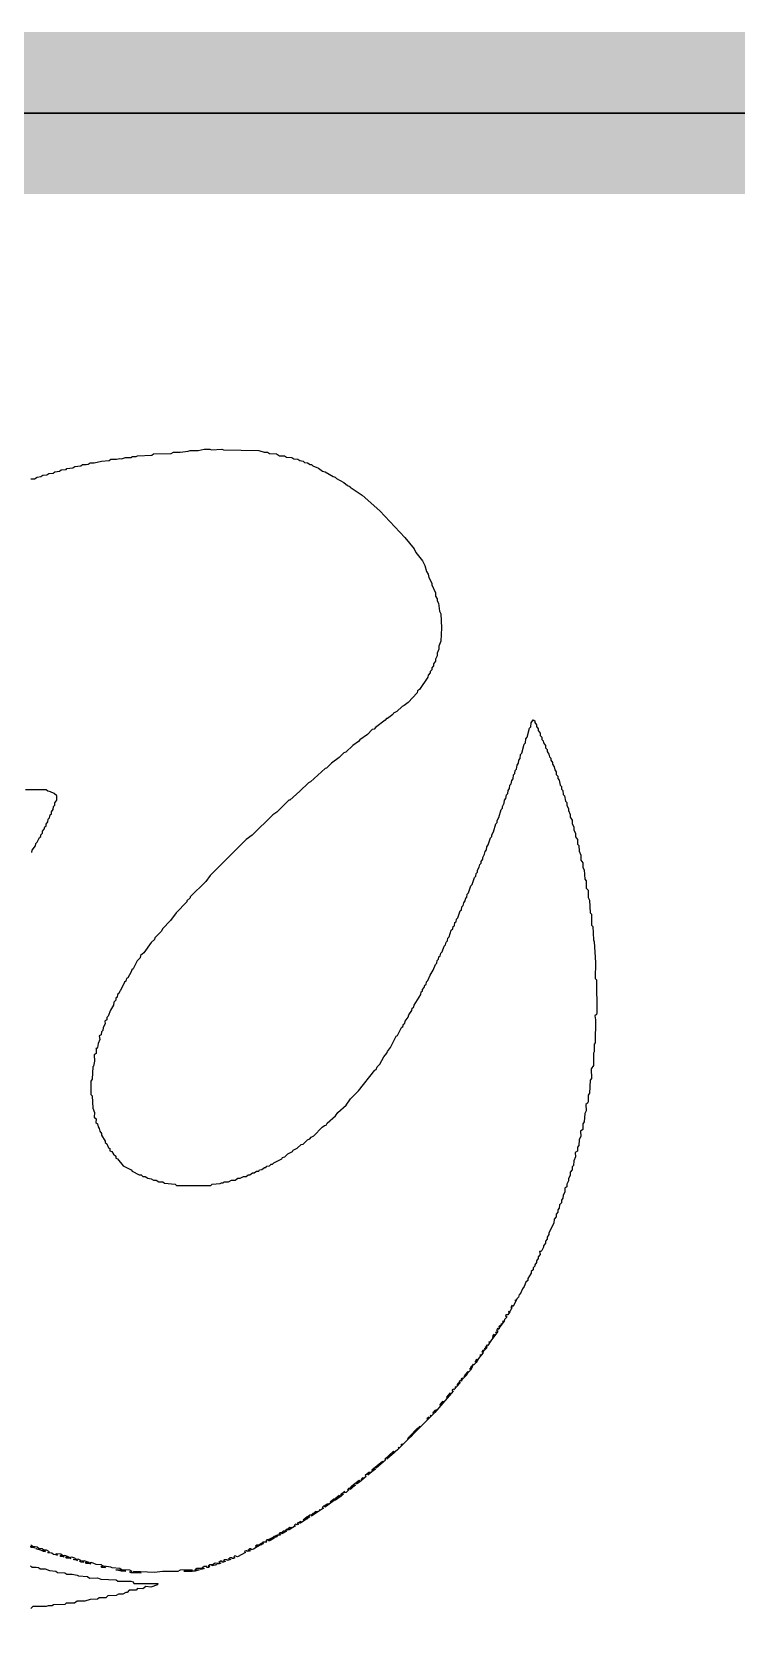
# Model space of a CAD drawing. Extents: x -695846 to 822170, y -413475 to 397179.
# Drawn here: x -288796 to -288360, y -278088 to -277095 of the extents above; entities that cross this region are included whole.
import ezdxf

# ---------------------------------------------------------------- set-up
doc = ezdxf.new("R2010")
doc.units = 0
doc.header["$LTSCALE"] = 1000
doc.header["$MEASUREMENT"] = 0
doc.layers.add('T-图框-175', color=175, linetype='Continuous')
doc.layers.add('TK', color=4, linetype='Continuous')

# ---------------------------------------------------------------- blocks, each defined once
blk = doc.blocks.new('中亿国际')
at = {"color": 4, "linetype": 'Continuous'}
for points in [[(2530594.8, -167287.07), (2530598.36, -167287.07), (2530599.46, -167287.62), (2530605.77, -167287.07), (2530606.87, -167287.62), (2530628.54, -167287.89), (2530631.83, -167288.99), (2530634.03, -167288.99), (2530635.13, -167289.81), (2530639.52, -167290.09), (2530641.44, -167291.19), (2530644.45, -167291.19), (2530645.83, -167292.01), (2530649.12, -167292.28), (2530650.21, -167293.11), (2530652.68, -167293.38), (2530654.06, -167294.2), (2530655.98, -167294.48), (2530656.8, -167295.3), (2530658.72, -167295.57), (2530660.37, -167296.67), (2530661.19, -167296.67), (2530662.01, -167297.49), (2530665.58, -167298.87), (2530668.05, -167300.79), (2530669.69, -167301.06), (2530674.63, -167304.08), (2530675.73, -167304.35), (2530676.55, -167305.18), (2530681.21, -167307.65), (2530683.41, -167309.57), (2530684.78, -167310.11), (2530685.06, -167310.66), (2530692.46, -167315.6), (2530703.44, -167325.2), (2530718.8, -167341.66), (2530724.56, -167348.8), (2530725.66, -167350.99), (2530729.77, -167356.2), (2530731.14, -167358.95), (2530732.24, -167362.79), (2530733.34, -167364.43), (2530733.61, -167366.35), (2530735.53, -167369.92), (2530735.53, -167371.02), (2530737.73, -167375.96), (2530737.73, -167377.88), (2530738.83, -167379.52), (2530738.83, -167380.89), (2530739.65, -167382.27), (2530740.2, -167387.2), (2530741.02, -167388.85), (2530741.57, -167397.63), (2530741.02, -167405.86), (2530739.92, -167408.88), (2530739.92, -167410.8), (2530738.83, -167413.27), (2530738.83, -167414.91), (2530737.73, -167416.83), (2530737.73, -167418.2), (2530736.63, -167419.85), (2530736.63, -167420.95), (2530735.53, -167422.32), (2530735.53, -167423.42), (2530734.44, -167424.51), (2530734.44, -167425.34), (2530733.34, -167426.71), (2530733.06, -167428.08), (2530727.85, -167435.76), (2530726.75, -167436.58), (2530726.48, -167437.68), (2530720.99, -167443.72), (2530718.52, -167445.64), (2530717.15, -167446.19), (2530713.86, -167449.2), (2530711.94, -167450.3), (2530711.39, -167451.12), (2530708.1, -167453.59), (2530707.55, -167453.59), (2530706.73, -167454.69), (2530700.69, -167459.08), (2530699.87, -167460.18), (2530698.77, -167460.45), (2530695.75, -167463.47), (2530691.09, -167466.76), (2530690.27, -167467.86), (2530686.7, -167470.33), (2530682.31, -167474.44), (2530681.21, -167474.72), (2530678.2, -167477.73), (2530673.53, -167481.3), (2530670.52, -167484.32), (2530669.69, -167484.59), (2530660.64, -167492.82), (2530659.27, -167493.37), (2530654.06, -167498.58), (2530647.75, -167504.07), (2530647.2, -167504.07), (2530639.79, -167511.48), (2530637.32, -167513.12), (2530624.43, -167525.74), (2530620.86, -167528.49), (2530598.64, -167550.71), (2530595.9, -167554.27), (2530586.29, -167563.88), (2530586.29, -167564.43), (2530584.1, -167566.35), (2530584.1, -167566.89), (2530577.52, -167573.75), (2530573.95, -167578.42), (2530569.01, -167583.63), (2530568.46, -167585), (2530564.35, -167589.12), (2530564.07, -167590.21), (2530562.15, -167592.13), (2530557.49, -167598.44), (2530555.57, -167600.09), (2530555.29, -167601.46), (2530553.37, -167603.38), (2530550.9, -167608.32), (2530550.08, -167608.87), (2530549.81, -167610.24), (2530547.61, -167613.81), (2530546.79, -167614.35), (2530546.52, -167616), (2530545.69, -167616.55), (2530543.22, -167621.76), (2530542.67, -167622.04), (2530542.13, -167623.68), (2530541.3, -167624.23), (2530541.03, -167625.88), (2530540.21, -167626.43), (2530540.21, -167627.8), (2530539.11, -167628.89), (2530538.83, -167630.81), (2530536.91, -167633.83), (2530535.54, -167637.67), (2530534.72, -167638.5), (2530534.72, -167639.87), (2530533.35, -167640.69), (2530533.62, -167642.34), (2530532.52, -167644.53), (2530532.25, -167646.45), (2530531.43, -167647.28), (2530531.15, -167649.2), (2530530.05, -167649.74), (2530530.33, -167651.94), (2530529.23, -167654.41), (2530528.96, -167656.88), (2530528.41, -167657.7), (2530528.13, -167657.15), (2530528.13, -167660.72), (2530526.76, -167661.54), (2530527.04, -167665.38), (2530526.49, -167668.4), (2530525.94, -167668.95), (2530525.67, -167676.63), (2530524.84, -167677.73), (2530524.84, -167685.96), (2530525.67, -167686.78), (2530525.94, -167694.46), (2530527.04, -167697.2), (2530526.76, -167699.95), (2530528.13, -167701.05), (2530527.86, -167703.24), (2530528.96, -167704.06), (2530529.23, -167705.98), (2530530.05, -167707.08), (2530530.33, -167708.73), (2530531.43, -167710.1), (2530531.43, -167711.2), (2530533.62, -167714.76), (2530533.62, -167715.59), (2530534.72, -167716.41), (2530535.82, -167718.88), (2530536.64, -167719.43), (2530536.64, -167720.8), (2530537.74, -167721.35), (2530538.83, -167722.99), (2530540.21, -167724.09), (2530540.21, -167725.46), (2530541.3, -167725.74), (2530544.87, -167730.12), (2530549.81, -167732.59), (2530550.36, -167733.42), (2530554.75, -167735.61), (2530555.84, -167735.61), (2530556.94, -167736.71), (2530558.31, -167736.71), (2530559.96, -167737.81), (2530562.15, -167738.08), (2530563.52, -167738.9), (2530565.17, -167738.9), (2530566.82, -167740), (2530569.29, -167740), (2530570.38, -167740.82), (2530576.97, -167741.37), (2530577.79, -167742.2), (2530598.91, -167742.2), (2530599.74, -167741.37), (2530604.67, -167741.1), (2530605.5, -167740.55), (2530606.6, -167740.55), (2530607.14, -167740), (2530609.89, -167740), (2530611.81, -167738.9), (2530614, -167738.9), (2530615.65, -167737.81), (2530617.02, -167737.81), (2530619.21, -167736.71), (2530620.86, -167736.71), (2530621.96, -167735.61), (2530623.06, -167735.61), (2530624.7, -167734.51), (2530625.8, -167734.51), (2530627.17, -167733.42), (2530628.54, -167733.42), (2530629.09, -167732.59), (2530630.46, -167732.32), (2530632.11, -167731.22), (2530632.93, -167731.22), (2530633.48, -167730.4), (2530635.13, -167730.12), (2530636.22, -167729.03), (2530637.05, -167729.03), (2530637.87, -167728.2), (2530642.81, -167725.74), (2530643.36, -167724.91), (2530644.73, -167724.64), (2530646.65, -167722.72), (2530649.39, -167721.35), (2530649.94, -167720.52), (2530652.41, -167719.15), (2530654.88, -167716.96), (2530655.98, -167716.68), (2530658.72, -167713.94), (2530660.09, -167713.39), (2530660.91, -167712.29), (2530662.56, -167711.47), (2530667.77, -167706.26), (2530669.14, -167705.16), (2530670.24, -167704.89), (2530670.79, -167703.79), (2530676, -167699.12), (2530677.37, -167697.2), (2530682.59, -167692.54), (2530685.33, -167688.7), (2530690.27, -167683.76), (2530700.42, -167670.87), (2530701.24, -167670.59), (2530701.79, -167668.95), (2530703.44, -167667.3), (2530705.91, -167662.64), (2530707.83, -167660.44), (2530708.1, -167659.35), (2530710.02, -167656.88), (2530713.59, -167650.02), (2530714.41, -167649.47), (2530716.88, -167644.53), (2530717.7, -167643.98), (2530717.98, -167642.61), (2530718.8, -167642.06), (2530719.07, -167640.69), (2530720.99, -167638.22), (2530721.27, -167636.85), (2530723.19, -167634.11), (2530723.46, -167632.74), (2530724.29, -167632.19), (2530724.56, -167630.81), (2530728.68, -167624.23), (2530728.95, -167622.58), (2530729.77, -167622.04), (2530729.77, -167621.21), (2530730.87, -167619.84), (2530731.14, -167618.47), (2530731.97, -167617.92), (2530732.24, -167616.27), (2530733.06, -167615.45), (2530734.44, -167612.16), (2530736.36, -167609.14), (2530737.73, -167605.58), (2530738.55, -167604.75), (2530738.83, -167603.11), (2530739.65, -167602.28), (2530739.92, -167600.91), (2530740.75, -167600.36), (2530741.02, -167598.72), (2530741.84, -167597.89), (2530743.21, -167594.33), (2530744.04, -167593.5), (2530744.31, -167591.86), (2530745.14, -167591.04), (2530745.41, -167589.39), (2530746.23, -167588.57), (2530747.6, -167584.45), (2530748.43, -167583.63), (2530748.7, -167582.26), (2530749.52, -167581.71), (2530749.8, -167579.79), (2530750.62, -167579.24), (2530750.9, -167577.59), (2530751.72, -167576.77), (2530753.09, -167572.38), (2530753.91, -167571.83), (2530754.19, -167569.91), (2530755.01, -167569.09), (2530755.29, -167567.44), (2530756.11, -167566.35), (2530756.66, -167564.43), (2530757.21, -167564.15), (2530757.48, -167562.23), (2530758.3, -167561.41), (2530759.68, -167557.02), (2530760.5, -167556.2), (2530761.87, -167551.81), (2530762.69, -167550.98), (2530762.97, -167549.34), (2530763.79, -167548.51), (2530763.79, -167547.42), (2530764.89, -167545.5), (2530765.16, -167543.85), (2530765.98, -167543.03), (2530765.98, -167541.93), (2530767.08, -167540.56), (2530767.08, -167539.46), (2530768.18, -167537.54), (2530768.45, -167535.89), (2530769.28, -167534.8), (2530769.55, -167532.88), (2530770.37, -167531.78), (2530771.75, -167527.39), (2530772.57, -167526.57), (2530772.57, -167525.47), (2530773.67, -167523.55), (2530775.04, -167518.61), (2530775.86, -167517.79), (2530775.86, -167516.69), (2530776.96, -167514.77), (2530778.33, -167509.83), (2530779.15, -167509.01), (2530779.15, -167507.91), (2530780.25, -167505.99), (2530780.52, -167504.07), (2530781.35, -167502.97), (2530781.62, -167500.78), (2530782.45, -167499.96), (2530782.72, -167498.04), (2530783.54, -167496.94), (2530783.82, -167494.74), (2530784.64, -167493.92), (2530784.91, -167492), (2530785.74, -167490.9), (2530786.01, -167488.43), (2530786.83, -167487.61), (2530787.11, -167485.69), (2530787.93, -167484.87), (2530788.21, -167482.4), (2530789.03, -167481.3), (2530789.3, -167479.38), (2530790.13, -167478.28), (2530790.4, -167475.81), (2530791.22, -167474.99), (2530792.6, -167469.5), (2530793.42, -167468.68), (2530793.69, -167466.21), (2530794.52, -167465.12), (2530795.89, -167459.63), (2530796.71, -167458.81), (2530796.99, -167456.34), (2530798.08, -167454.42), (2530799.18, -167454.96), (2530799.18, -167456.06), (2530800.28, -167457.43), (2530800.28, -167458.53), (2530801.37, -167459.9), (2530801.37, -167461), (2530802.47, -167462.65), (2530802.47, -167464.02), (2530803.57, -167465.12), (2530803.57, -167466.49), (2530804.39, -167467.31), (2530804.67, -167468.68), (2530805.76, -167470.33), (2530805.76, -167471.7), (2530806.86, -167472.8), (2530806.86, -167473.89), (2530807.96, -167475.54), (2530808.23, -167477.19), (2530809.06, -167478.01), (2530809.06, -167479.38), (2530810.15, -167480.75), (2530810.15, -167481.85), (2530811.25, -167483.5), (2530811.52, -167485.42), (2530812.35, -167486.51), (2530812.35, -167488.16), (2530813.45, -167489.26), (2530813.45, -167490.63), (2530814.27, -167491.73), (2530814.82, -167494.74), (2530815.64, -167495.57), (2530815.64, -167497.21), (2530816.46, -167498.04), (2530816.74, -167500.5), (2530817.56, -167501.33), (2530818.11, -167504.62), (2530818.93, -167505.44), (2530818.93, -167507.36), (2530820.03, -167509.28), (2530820.03, -167510.38), (2530821.13, -167512.85), (2530821.13, -167514.5), (2530822.22, -167516.42), (2530822.22, -167518.61), (2530823.32, -167520.53), (2530823.32, -167522.45), (2530824.42, -167524.65), (2530824.42, -167526.84), (2530825.52, -167528.49), (2530825.52, -167531.23), (2530826.34, -167532.05), (2530826.61, -167535.62), (2530827.71, -167538.09), (2530827.71, -167541.11), (2530828.81, -167542.75), (2530828.81, -167545.77), (2530829.63, -167547.14), (2530830.18, -167552.9), (2530831, -167554), (2530831, -167558.39), (2530832.1, -167559.76), (2530832.1, -167564.15), (2530832.92, -167565.8), (2530833.47, -167573.75), (2530834.29, -167574.58), (2530834.29, -167581.43), (2530835.12, -167582.26), (2530835.39, -167590.49), (2530835.94, -167591.58), (2530836.76, -167604.48), (2530836.49, -167614.35), (2530837.31, -167615.18), (2530837.59, -167635.48), (2530837.31, -167636.58), (2530836.22, -167637.4), (2530836.76, -167639.87), (2530836.49, -167654.13), (2530835.94, -167654.96), (2530835.94, -167659.62), (2530835.39, -167660.44), (2530835.39, -167668.12), (2530834.02, -167670.05), (2530834.29, -167676.08), (2530833.47, -167677.18), (2530832.92, -167685.13), (2530832.1, -167686.51), (2530832.1, -167690.62), (2530831.83, -167691.44), (2530830.73, -167692.27), (2530831, -167696.11), (2530830.18, -167697.75), (2530829.63, -167702.97), (2530828.81, -167704.06), (2530828.81, -167707.63), (2530827.44, -167708.73), (2530827.71, -167711.74), (2530826.61, -167713.94), (2530826.34, -167717.51), (2530825.52, -167718.6), (2530825.52, -167721.07), (2530824.14, -167721.89), (2530824.42, -167724.64), (2530823.32, -167727.11), (2530823.05, -167729.85), (2530822.22, -167730.67), (2530822.22, -167732.59), (2530821.13, -167733.97), (2530821.13, -167735.89), (2530820.03, -167738.08), (2530820.03, -167739.45), (2530818.93, -167741.37), (2530818.93, -167743.02), (2530817.83, -167743.84), (2530817.83, -167746.31), (2530816.74, -167748.23), (2530816.46, -167750.15), (2530815.64, -167751.25), (2530815.64, -167752.89), (2530814.54, -167754.27), (2530814.27, -167756.19), (2530813.45, -167757.28), (2530813.45, -167758.66), (2530812.35, -167760.03), (2530812.35, -167761.67), (2530811.25, -167763.05), (2530810.98, -167765.51), (2530807.96, -167771.55), (2530807.96, -167772.65), (2530806.86, -167774.29), (2530806.86, -167775.39), (2530805.76, -167776.76), (2530805.76, -167777.86), (2530804.67, -167779.51), (2530804.67, -167780.33), (2530803.57, -167782.52), (2530803.02, -167783.07), (2530802.2, -167783.07), (2530802.47, -167784.99), (2530801.37, -167786.36), (2530801.37, -167787.46), (2530800.28, -167788.83), (2530800.28, -167789.93), (2530799.18, -167791.3), (2530799.18, -167792.13), (2530798.08, -167793.22), (2530798.08, -167794.32), (2530796.99, -167795.42), (2530796.99, -167796.51), (2530794.79, -167799.81), (2530794.79, -167800.9), (2530793.69, -167802), (2530792.6, -167804.74), (2530791.5, -167806.12), (2530790.13, -167809.41), (2530789.58, -167809.68), (2530789.03, -167811.33), (2530788.21, -167812.15), (2530785.74, -167816.82), (2530785.19, -167817.09), (2530785.19, -167816.27), (2530784.37, -167817.64), (2530784.91, -167817.64), (2530784.64, -167819.01), (2530784.09, -167819.28), (2530783.82, -167820.38), (2530782.45, -167822.3), (2530781.35, -167822.3), (2530781.07, -167823.13), (2530781.62, -167823.13), (2530781.62, -167823.95), (2530780.52, -167825.05), (2530780.25, -167826.14), (2530777.23, -167830.26), (2530777.23, -167830.81), (2530776.41, -167831.36), (2530776.41, -167830.53), (2530775.59, -167831.9), (2530776.14, -167831.9), (2530776.14, -167832.73), (2530772.02, -167838.21), (2530770.1, -167841.23), (2530769.83, -167840.68), (2530769, -167841.78), (2530769.55, -167841.78), (2530769.28, -167842.88), (2530767.36, -167844.8), (2530767.08, -167845.9), (2530764.34, -167849.19), (2530762.97, -167851.66), (2530761.32, -167853.3), (2530761.05, -167852.75), (2530760.22, -167853.85), (2530760.77, -167854.13), (2530759.4, -167856.32), (2530757.75, -167857.97), (2530757.21, -167859.34), (2530754.19, -167862.36), (2530753.91, -167863.18), (2530753.37, -167862.63), (2530752.54, -167863.45), (2530753.09, -167864.28), (2530749.25, -167868.67), (2530748.98, -167868.12), (2530748.15, -167868.67), (2530748.15, -167869.21), (2530748.7, -167869.49), (2530737.45, -167882.66), (2530714.41, -167905.7), (2530707.83, -167911.19), (2530712.49, -167907.07), (2530711.94, -167906.52), (2530706.45, -167911.46), (2530707, -167912.01), (2530701.24, -167916.95), (2530705.36, -167913.38), (2530705.08, -167912.83), (2530698.5, -167918.32), (2530698.77, -167918.87), (2530700.69, -167917.5), (2530696.03, -167921.34), (2530697.67, -167919.69), (2530696.58, -167919.69), (2530694.38, -167921.61), (2530694.93, -167922.16), (2530690.82, -167925.73), (2530688.9, -167926.82), (2530691.09, -167924.9), (2530690.54, -167924.63), (2530686.15, -167928.2), (2530686.7, -167928.47), (2530688.35, -167927.37), (2530685.6, -167929.84), (2530684.78, -167930.12), (2530684.78, -167929.29), (2530683.96, -167929.57), (2530683.41, -167930.39), (2530684.23, -167930.39), (2530682.59, -167932.04), (2530681.76, -167932.31), (2530681.76, -167931.49), (2530679.02, -167933.41), (2530679.29, -167933.96), (2530680.94, -167932.86), (2530679.57, -167934.23), (2530676, -167936.7), (2530675.45, -167936.7), (2530670.52, -167940.54), (2530669.42, -167941.09), (2530669.14, -167940.54), (2530668.6, -167940.54), (2530667.77, -167941.36), (2530668.6, -167941.64), (2530661.19, -167946.58), (2530661.19, -167945.75), (2530660.09, -167946.03), (2530658.99, -167947.13), (2530660.09, -167947.13), (2530654.33, -167950.97), (2530653.78, -167950.97), (2530653.78, -167950.42), (2530652.68, -167950.69), (2530652.41, -167951.24), (2530653.23, -167951.52), (2530652.41, -167952.06), (2530651.31, -167951.52), (2530650.49, -167952.34), (2530651.31, -167952.61), (2530647.47, -167955.08), (2530646.37, -167955.36), (2530646.37, -167954.81), (2530645.55, -167954.81), (2530645, -167955.63), (2530645.83, -167955.63), (2530645.55, -167956.18), (2530642.81, -167957.55), (2530642.53, -167957), (2530641.71, -167957), (2530640.89, -167957.82), (2530641.98, -167957.82), (2530641.71, -167958.37), (2530640.61, -167958.65), (2530640.61, -167958.1), (2530638.97, -167958.92), (2530640.06, -167958.92), (2530639.79, -167959.47), (2530638.69, -167959.75), (2530638.69, -167959.2), (2530637.87, -167959.2), (2530637.05, -167960.02), (2530638.14, -167960.02), (2530637.87, -167960.57), (2530635.13, -167961.94), (2530634.58, -167961.94), (2530634.58, -167961.39), (2530633.48, -167961.39), (2530632.93, -167962.21), (2530633.48, -167962.76), (2530631.01, -167962.76), (2530630.74, -167963.31), (2530631.56, -167963.59), (2530628.27, -167965.23), (2530625.25, -167967.15), (2530623.88, -167967.43), (2530623.88, -167966.88), (2530622.78, -167966.88), (2530621.96, -167967.7), (2530623.33, -167967.7), (2530622.78, -167968.25), (2530621.41, -167968.52), (2530621.41, -167967.98), (2530620.04, -167968.25), (2530619.76, -167968.8), (2530620.31, -167969.07), (2530615.37, -167971.82), (2530613.73, -167971.27), (2530613.18, -167971.82), (2530613.73, -167972.36), (2530612.9, -167972.91), (2530612.08, -167972.91), (2530612.08, -167972.36), (2530610.98, -167972.36), (2530609.89, -167973.19), (2530611.26, -167973.46), (2530609.06, -167974.01), (2530609.06, -167973.46), (2530607.14, -167973.74), (2530606.87, -167974.29), (2530607.97, -167974.56), (2530606.87, -167975.11), (2530606.05, -167975.11), (2530606.05, -167974.56), (2530604.95, -167974.56), (2530603.85, -167975.38), (2530605.22, -167975.66), (2530604.13, -167976.21), (2530603.03, -167976.21), (2530603.58, -167975.93), (2530601.66, -167975.66), (2530600.01, -167976.75), (2530600.56, -167977.03), (2530602.48, -167976.48), (2530601.66, -167977.03), (2530599.74, -167977.3), (2530599.74, -167976.75), (2530598.36, -167976.75), (2530597.27, -167977.58), (2530598.36, -167977.85), (2530597.54, -167978.4), (2530596.44, -167978.4), (2530596.44, -167977.85), (2530594.8, -167977.85), (2530593.7, -167978.67), (2530594.8, -167978.95), (2530593.7, -167979.5), (2530592.33, -167979.5), (2530593.7, -167978.95), (2530590.41, -167978.95), (2530589.04, -167979.77), (2530591.78, -167979.77), (2530589.31, -167980.59), (2530582.18, -167980.59), (2530587.39, -167980.59), (2530587.39, -167979.77), (2530579.98, -167980.05), (2530578.61, -167980.87), (2530569.01, -167980.87), (2530564.07, -167981.42), (2530551.18, -167980.87), (2530551.18, -167981.42), (2530555.84, -167981.69), (2530549.81, -167981.69), (2530548.71, -167981.14), (2530550.36, -167980.87), (2530548.98, -167980.05), (2530544.05, -167979.77), (2530544.05, -167980.32), (2530546.52, -167980.59), (2530543.5, -167980.59), (2530540.21, -167979.77), (2530544.05, -167979.77), (2530542.67, -167978.95), (2530538.01, -167978.67), (2530537.19, -167978.13), (2530532.8, -167977.58), (2530532.52, -167977.85), (2530533.9, -167978.4), (2530531.7, -167978.4), (2530530.88, -167977.85), (2530532.25, -167977.58), (2530531.15, -167976.75), (2530528.13, -167976.48), (2530525.12, -167975.38), (2530523.47, -167975.66), (2530524.84, -167976.21), (2530521.82, -167975.93), (2530521.28, -167975.38), (2530523.75, -167975.38), (2530520.73, -167974.29), (2530519.36, -167974.56), (2530520.45, -167975.11), (2530518.81, -167975.11), (2530517.71, -167974.56), (2530519.08, -167974.29), (2530516.89, -167973.19), (2530515.24, -167973.46), (2530516.61, -167974.01), (2530513.87, -167973.46), (2530515.52, -167973.19), (2530514.97, -167972.64), (2530513.05, -167972.09), (2530511.4, -167972.36), (2530512.5, -167972.91), (2530509.75, -167972.64), (2530509.21, -167972.09), (2530511.4, -167972.09), (2530508.66, -167970.99), (2530507.28, -167971.27), (2530508.38, -167971.82), (2530506.19, -167971.54), (2530505.91, -167970.99), (2530507.28, -167970.99), (2530506.19, -167970.17), (2530503.44, -167969.9), (2530503.17, -167970.17), (2530504.27, -167970.72), (2530501.8, -167970.44), (2530500.7, -167969.62), (2530498.51, -167969.35), (2530498.23, -167969.07), (2530499.33, -167968.8), (2530497.41, -167967.7), (2530496.04, -167967.7), (2530495.76, -167967.98), (2530496.86, -167968.52), (2530495.49, -167968.52), (2530493.57, -167967.43), (2530491.65, -167967.15), (2530490.82, -167966.6), (2530494.67, -167967.98), (2530495.76, -167967.7), (2530494.67, -167966.88), (2530492.75, -167966.6), (2530491.65, -167965.78), (2530489.18, -167965.51), (2530488.9, -167965.78), (2530490, -167966.33), (2530487.81, -167966.05)], [(2530487.26, -167965.51), (2530488.9, -167965.51), (2530487.81, -167964.68)], [(2530488.36, -167536.44), (2530488.63, -167535.07), (2530490.55, -167532.33), (2530490.82, -167530.96), (2530491.65, -167530.13), (2530493.02, -167527.12), (2530493.84, -167526.57), (2530493.84, -167525.47), (2530494.94, -167524.37), (2530494.94, -167523.27), (2530496.04, -167521.9), (2530496.31, -167520.53), (2530497.13, -167519.98), (2530497.13, -167518.89), (2530498.23, -167517.51), (2530498.51, -167515.87), (2530499.33, -167515.04), (2530499.6, -167513.12), (2530500.43, -167512.58), (2530500.43, -167511.2), (2530501.52, -167509.83), (2530501.8, -167507.91), (2530502.62, -167507.09), (2530502.62, -167505.72), (2530503.72, -167504.07), (2530503.72, -167501.33), (2530502.07, -167499.96), (2530499.88, -167498.86), (2530498.23, -167498.58), (2530497.13, -167497.76), (2530484.51, -167497.76)], [(2530487.81, -167305.45), (2530490, -167305.45), (2530491.65, -167304.35), (2530493.84, -167304.08), (2530495.21, -167303.26), (2530497.68, -167302.98), (2530498.78, -167302.16), (2530501.52, -167301.88), (2530502.62, -167301.06), (2530505.36, -167300.79), (2530506.46, -167299.96), (2530509.48, -167299.69), (2530510.03, -167299.14), (2530513.59, -167298.59), (2530514.97, -167297.77), (2530518.53, -167297.49), (2530519.63, -167296.67), (2530521.82, -167296.67), (2530523.2, -167296.4), (2530524.29, -167295.57), (2530526.76, -167295.57), (2530531.43, -167294.48), (2530536.09, -167294.2), (2530537.19, -167293.38), (2530540.75, -167293.38), (2530542.67, -167292.83), (2530543.77, -167293.11), (2530546.24, -167292.28), (2530549.53, -167292.28), (2530550.63, -167291.73), (2530552.82, -167291.73), (2530553.65, -167291.19), (2530562.43, -167290.91), (2530563.52, -167290.09), (2530574.5, -167289.81), (2530575.87, -167288.99), (2530579.98, -167288.99), (2530584.92, -167288.44), (2530586.29, -167287.89), (2530591.23, -167287.89), (2530594.8, -167287.07)], [(2530487.53, -167977.3), (2530488.63, -167978.13), (2530491.1, -167978.13), (2530492.47, -167978.4), (2530493.57, -167979.22), (2530496.59, -167979.22), (2530499.33, -167980.32), (2530503.17, -167980.59), (2530504.27, -167981.42), (2530508.66, -167981.69), (2530510.03, -167982.52), (2530513.32, -167982.52), (2530516.34, -167983.06), (2530517.16, -167983.61), (2530522.65, -167983.89), (2530524.02, -167984.98), (2530528.96, -167984.71), (2530530.88, -167985.53), (2530540.48, -167986.08), (2530541.58, -167986.9), (2530549.53, -167986.9), (2530550.9, -167987.18), (2530551.45, -167988.28), (2530566.27, -167988.28), (2530565.99, -167989.1), (2530561.88, -167990.47), (2530558.86, -167990.2), (2530556.94, -167991.57), (2530553.65, -167991.29), (2530552.82, -167992.39), (2530548.44, -167992.39), (2530547.34, -167993.76), (2530546.52, -167993.76), (2530544.59, -167994.86), (2530541.85, -167994.86), (2530540.48, -167995.68), (2530535.27, -167995.96), (2530534.17, -167997.06), (2530530.05, -167997.06), (2530528.96, -167997.88), (2530524.29, -167998.15), (2530521, -167999.25), (2530516.34, -167999.25), (2530514.69, -168000.35), (2530509.48, -168000.35), (2530508.66, -168001.17), (2530501.8, -168001.44), (2530500.98, -168001.99), (2530498.51, -168001.99), (2530497.13, -168002.54), (2530488.9, -168002.54), (2530487.81, -168003.64)], [(2530787.38, -167813.25), (2530787.11, -167812.97), (2530787.11, -167813.52), (2530787.38, -167813.25)], [(2530778.6, -167827.79), (2530778.33, -167827.51), (2530778.33, -167828.34), (2530778.6, -167827.79)], [(2530779.7, -167826.14), (2530779.43, -167825.87), (2530779.43, -167826.69), (2530779.7, -167826.14)], [(2530783.27, -167820.38), (2530782.99, -167820.11), (2530782.99, -167820.66), (2530783.27, -167820.38)], [(2530774.22, -167834.65), (2530773.94, -167834.37), (2530773.12, -167835.47), (2530773.94, -167835.47), (2530774.22, -167834.65)], [(2530773.39, -167836.02), (2530773.12, -167835.74), (2530773.12, -167836.29), (2530773.39, -167836.02)], [(2530775.31, -167833), (2530775.04, -167832.73), (2530775.04, -167833.28), (2530775.31, -167833)], [(2530777.78, -167829.16), (2530777.51, -167828.89), (2530776.96, -167829.43), (2530777.23, -167829.98), (2530777.78, -167829.16)], [(2530765.71, -167846.99), (2530765.44, -167846.72), (2530765.44, -167847.27), (2530765.71, -167846.99)], [(2530767.63, -167844.25), (2530767.36, -167843.97), (2530766.53, -167845.07), (2530767.36, -167845.07), (2530767.63, -167844.25)], [(2530768.45, -167843.15), (2530768.18, -167842.88), (2530768.18, -167843.43), (2530768.45, -167843.15)], [(2530769, -167842.33), (2530768.73, -167842.05), (2530768.73, -167842.88), (2530769, -167842.33)], [(2530771.2, -167839.04), (2530770.92, -167838.76), (2530770.92, -167839.59), (2530771.2, -167839.04)], [(2530758.03, -167857.42), (2530757.75, -167857.14), (2530756.93, -167857.97), (2530757.21, -167858.51), (2530758.03, -167857.42)], [(2530759.4, -167855.5), (2530759.13, -167855.22), (2530759.13, -167855.77), (2530759.4, -167855.5)], [(2530760.22, -167854.4), (2530759.95, -167854.13), (2530759.4, -167854.67), (2530759.68, -167855.22), (2530760.22, -167854.4)], [(2530762.69, -167851.11), (2530762.42, -167850.83), (2530762.42, -167851.38), (2530762.69, -167851.11)], [(2530763.52, -167850.01), (2530763.24, -167849.74), (2530762.69, -167850.28), (2530762.97, -167850.83), (2530763.52, -167850.01)], [(2530750.35, -167867.02), (2530750.07, -167866.74), (2530750.07, -167867.29), (2530750.35, -167867.02)], [(2530751.45, -167865.65), (2530751.17, -167865.37), (2530751.17, -167865.92), (2530751.45, -167865.65)], [(2530752.54, -167864.28), (2530752.27, -167864), (2530751.45, -167864.82), (2530751.72, -167865.37), (2530752.54, -167864.28)], [(2530754.74, -167861.53), (2530754.46, -167861.26), (2530753.64, -167862.08), (2530753.91, -167862.63), (2530754.74, -167861.53)], [(2530755.83, -167860.16), (2530755.56, -167859.89), (2530755.56, -167860.44), (2530755.83, -167860.16)], [(2530756.66, -167859.34), (2530756.38, -167858.79), (2530755.83, -167859.61), (2530756.11, -167859.89), (2530756.66, -167859.34)], [(2530756.93, -167858.79), (2530756.66, -167858.51), (2530756.66, -167859.06), (2530756.93, -167858.79)], [(2530742.67, -167876.07), (2530742.12, -167875.8), (2530740.47, -167877.72), (2530740.75, -167878.27), (2530742.67, -167876.07)], [(2530747.06, -167870.86), (2530746.78, -167870.59), (2530744.59, -167873.05), (2530744.86, -167873.6), (2530747.06, -167870.86)], [(2530733.89, -167885.67), (2530733.61, -167885.4), (2530732.52, -167886.5), (2530733.06, -167886.77), (2530733.89, -167885.67)], [(2530734.98, -167884.58), (2530734.71, -167884.3), (2530734.71, -167884.85), (2530734.98, -167884.58)], [(2530736.91, -167882.38), (2530736.63, -167882.11), (2530736.08, -167882.66), (2530736.36, -167883.21), (2530736.91, -167882.38)], [(2530737.73, -167881.56), (2530737.45, -167881.28), (2530736.91, -167881.83), (2530737.45, -167882.11), (2530737.73, -167881.56)], [(2530738.28, -167881.01), (2530738, -167880.74), (2530738, -167881.28), (2530738.28, -167881.01)], [(2530721.82, -167898.02), (2530721.27, -167897.74), (2530720.44, -167898.84), (2530720.72, -167899.12), (2530721.82, -167898.02)], [(2530727.3, -167892.53), (2530726.75, -167892.26), (2530721.82, -167897.47), (2530722.37, -167897.74), (2530727.3, -167892.53)], [(2530728.4, -167891.44), (2530727.85, -167891.16), (2530727.3, -167891.98), (2530727.58, -167892.26), (2530728.4, -167891.44)], [(2530715.23, -167904.33), (2530714.96, -167904.05), (2530714.96, -167904.6), (2530715.23, -167904.33)], [(2530717.43, -167902.13), (2530717.15, -167901.86), (2530716.33, -167902.68), (2530716.88, -167902.96), (2530717.43, -167902.13)], [(2530692.19, -167924.08), (2530691.91, -167923.81), (2530691.91, -167924.36), (2530692.19, -167924.08)], [(2530693.29, -167923.26), (2530692.74, -167922.98), (2530692.19, -167923.53), (2530692.74, -167923.81), (2530693.29, -167923.26)], [(2530675.73, -167936.43), (2530675.45, -167936.15), (2530674.9, -167936.15), (2530672.71, -167938.07), (2530672.98, -167938.35), (2530675.73, -167936.43)], [(2530678.75, -167934.23), (2530678.2, -167933.96), (2530675.73, -167935.88), (2530676.83, -167935.88), (2530678.75, -167934.23)], [(2530686.15, -167928.75), (2530686.43, -167928.47), (2530685.88, -167928.2), (2530684.78, -167929.29), (2530685.33, -167929.57), (2530686.15, -167928.75)], [(2530657.9, -167948.22), (2530658.44, -167948.22), (2530659.27, -167947.4), (2530658.44, -167947.13), (2530655.98, -167949.05), (2530656.52, -167949.32), (2530657.9, -167948.22)], [(2530662.83, -167945.21), (2530662.56, -167944.93), (2530662.01, -167944.93), (2530661.19, -167945.75), (2530661.74, -167946.03), (2530662.83, -167945.21)], [(2530663.66, -167944.66), (2530664.48, -167944.11), (2530663.66, -167943.83), (2530662.83, -167944.66), (2530663.66, -167944.66)], [(2530664.75, -167943.83), (2530664.48, -167943.56), (2530664.48, -167944.11), (2530664.75, -167943.83)], [(2530666.4, -167942.74), (2530666.13, -167942.46), (2530666.13, -167943.01), (2530666.4, -167942.74)], [(2530671.06, -167939.72), (2530671.34, -167939.44), (2530670.79, -167939.17), (2530669.42, -167940.27), (2530669.97, -167940.54), (2530671.06, -167939.72)], [(2530671.61, -167939.17), (2530671.34, -167938.9), (2530671.34, -167939.44), (2530671.61, -167939.17)], [(2530644.73, -167956.18), (2530644.45, -167955.9), (2530643.63, -167955.9), (2530642.81, -167956.73), (2530643.63, -167957), (2530644.73, -167956.18)], [(2530647.47, -167954.53), (2530648.02, -167954.53), (2530648.57, -167953.98), (2530647.75, -167953.71), (2530646.65, -167954.53), (2530647.47, -167954.53)], [(2530648.84, -167953.71), (2530648.57, -167953.44), (2530648.57, -167953.98), (2530648.84, -167953.71)], [(2530654.88, -167950.14), (2530654.33, -167949.87), (2530654.06, -167950.14), (2530654.88, -167950.14)], [(2530628.54, -167964.96), (2530628.27, -167964.68), (2530627.44, -167964.68), (2530626.62, -167965.23), (2530626.9, -167965.78), (2530628.54, -167964.96)], [(2530629.37, -167964.41), (2530630.46, -167964.13), (2530631.01, -167963.59), (2530630.46, -167963.31), (2530628.54, -167964.41), (2530629.37, -167964.41)], [(2530635.67, -167961.12), (2530636.77, -167960.84), (2530637.32, -167960.29), (2530636.77, -167960.02), (2530634.85, -167961.12), (2530635.67, -167961.12)]]:
    blk.add_lwpolyline(points, dxfattribs=at)
blk = doc.blocks.new('3er1t35wer1t')
blk.add_line((320885.43, 303477.09), (313385.43, 303477.09))
at = {"layer": 'TK', "color": 7}
blk.add_lwpolyline([(313385.43, 263477.09), (313385.43, 303477.09), (320885.43, 303477.09), (320885.43, 263477.09)], close=True, dxfattribs=at)
at = {"lineweight": 20}
blk.add_blockref('中亿国际', (-2213347.16, 470556.41), dxfattribs=at)

msp = doc.modelspace()

# ---------------------------------------------------------------- linework, layer by layer
at = {"layer": 'T-图框-175', "const_width": 100}
msp.add_lwpolyline([(-340956.47, -317144.72), (-285056.47, -317144.72), (-285056.47, -277144.72), (-340956.47, -277144.72)], close=True, dxfattribs=at)

# ---------------------------------------------------------------- block references
msp.add_blockref('3er1t35wer1t', (-605936.93, -580621.81))

doc.saveas('drawing.dxf')
